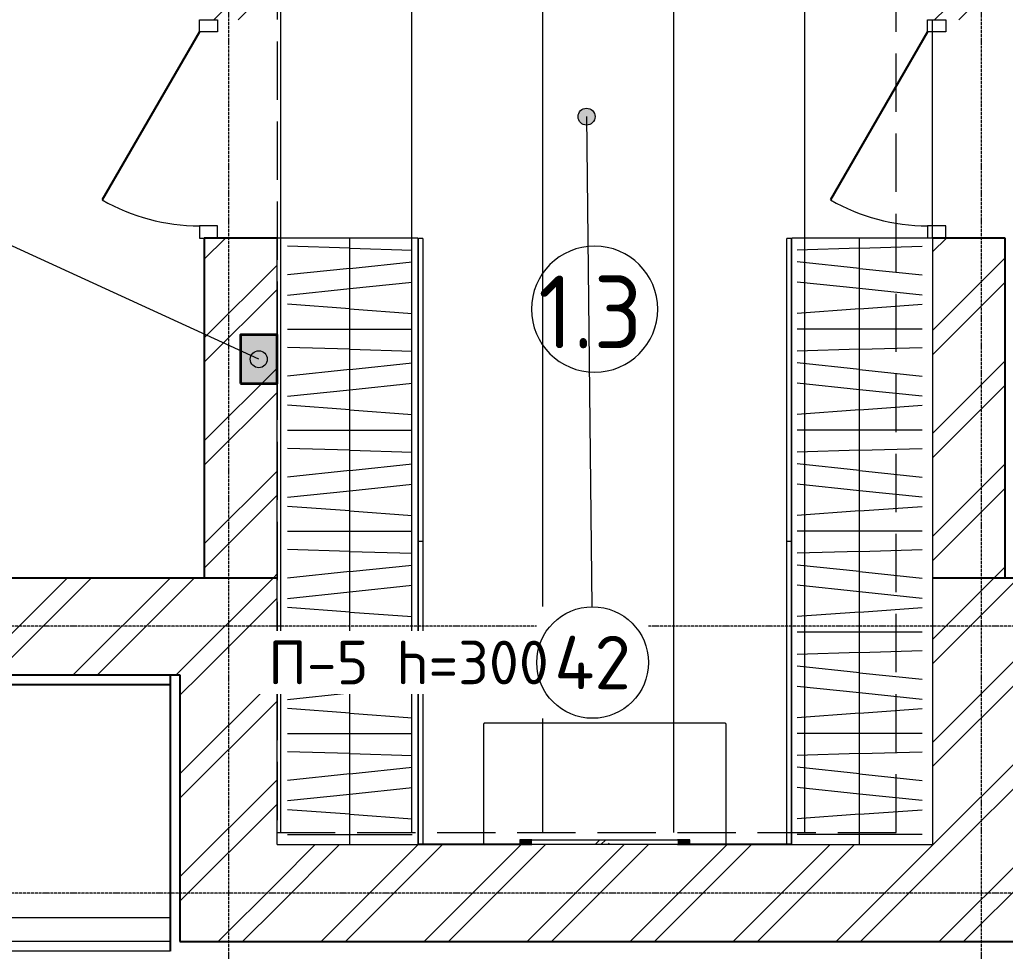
# Model space of a CAD drawing. Header units: millimetres. Extents: x -5016 to 63303, y -6019 to 98943.
# Drawn here: x 8640 to 12700, y -240 to 3600 of the extents above; entities that cross this region are included whole.
import ezdxf
from ezdxf.enums import TextEntityAlignment as Align

# ---------------------------------------------------------------- set-up
doc = ezdxf.new("R2010")
doc.units = ezdxf.units.MM
doc.linetypes.add('ОВ_ШТРИХ', pattern=[330, 240, -90])
doc.linetypes.add('Осевая 12-2-2', pattern=[16, 12, -2, 0, -2])
for name, color, linetype, lineweight in [('A-AREA-IDEN', 8, 'Continuous', 13), ('A-DETL-GENF', 9, 'Continuous', 13), ('A-DOOR', 8, 'Continuous', 13), ('A-FLOR', 9, 'Continuous', 13), ('A-WALL', 8, 'Continuous', 13), ('A-WALL-PATT', 8, 'Continuous', 13), ('I-FURN', 9, 'Continuous', 13), ('S-GRID', 8, 'Continuous', 13), ('АР_подложка', 8, 'Continuous', 13), ('ТЗ_АР', 5, 'Continuous', 35), ('ТЗ_АР_зоны', 5, 'Continuous', 13), ('ТЗ_АР_марки', 7, 'Continuous', 18)]:
    doc.layers.add(name, color=color, linetype=linetype, lineweight=lineweight)
doc.styles.add('GOST', font='isocpeur.ttf', dxfattribs={"width": 0.9})
doc.styles.add('GOST Common', font='GOST_Common.ttf', dxfattribs={"height": 300})
pattern_1 = [(45, (0, 0), (-212.132, 212.132), []), (45, (0, 100), (-212.132, 212.132), [])]

# ---------------------------------------------------------------- blocks, each defined once
blk = doc.blocks.new('INT 18 Шкаф - INT 18 Шкаф-1563600-Этаж 1 - Планировка')
at = {"layer": 'A-DETL-GENF'}
for p, q in [((-1208.3, 307), (-1208.3, -207)), ((-1125, 50), (-1106.2, 307)), ((-1068.7, 307), (-1041.7, 50)), ((-958.3, 50), (-985.3, 307)), ((-875, 50), (-867.1, 307)), ((-791.7, 307), (-791.7, -207)), ((-708.3, 50), (-689.5, 307)), ((-652, 307), (-625, 50)), ((-541.7, 50), (-568.7, 307)), ((-458.3, 50), (-450.5, 307)), ((-375, 307), (-375, -207)), ((-291.7, 50), (-272.8, 307)), ((-235.3, 307), (-208.3, 50)), ((-125, 50), (-152, 307)), ((-41.7, 50), (-33.8, 307)), ((41.7, 307), (41.7, -207)), ((125, 50), (143.8, 307)), ((181.3, 307), (208.3, 50)), ((291.7, 50), (264.7, 307)), ((375, 50), (382.9, 307)), ((458.3, 307), (458.3, -207)), ((541.7, 50), (560.5, 307)), ((598, 307), (625, 50)), ((708.3, 50), (681.3, 307)), ((791.7, 50), (799.5, 307)), ((875, 307), (875, -207)), ((958.3, 50), (977.2, 307)), ((1014.7, 307), (1041.7, 50)), ((1125, 50), (1098, 307)), ((1208.3, 50), (1216.2, 307)), ((-1250, 50), (-833.3, 50)), ((-1125, 50), (-1143.8, -207)), ((-1041.7, 50), (-1014.7, -207)), ((-958.3, 50), (-931.3, -207)), ((-875, 50), (-882.9, -207)), ((-833.3, 50), (-416.7, 50)), ((-708.3, 50), (-727.2, -207)), ((-625, 50), (-598, -207)), ((-541.7, 50), (-514.7, -207)), ((-458.3, 50), (-466.2, -207)), ((-416.7, 50), (0, 50)), ((-291.7, 50), (-310.5, -207)), ((-208.3, 50), (-181.3, -207)), ((-125, 50), (-98, -207)), ((-41.7, 50), (-49.5, -207)), ((0, 50), (416.7, 50)), ((125, 50), (106.2, -207)), ((208.3, 50), (235.3, -207)), ((291.7, 50), (318.7, -207)), ((375, 50), (367.1, -207)), ((416.7, 50), (833.3, 50)), ((541.7, 50), (522.8, -207)), ((625, 50), (652, -207)), ((708.3, 50), (735.3, -207)), ((791.7, 50), (783.8, -207)), ((833.3, 50), (1250, 50)), ((958.3, 50), (939.5, -207)), ((1041.7, 50), (1068.7, -207)), ((1125, 50), (1152, -207)), ((1208.3, 50), (1200.5, -207))]:
    blk.add_line(p, q, dxfattribs=at)
at = {"layer": 'I-FURN'}
for p, q in [((-1250, 350), (1250, 350)), ((-1250, 350), (-1250, -230)), ((1250, -230), (1250, 350)), ((1250, -230), (-1250, -230)), ((-1248.5, -232), (-0.8, -232)), ((-1248.5, -232), (-1248.5, -250)), ((-0.8, -250), (-0.8, -232)), ((0.8, -232), (1248.5, -232)), ((0.8, -232), (0.8, -250)), ((1248.5, -250), (1248.5, -232)), ((-0.8, -250), (-1248.5, -250)), ((1248.5, -250), (0.8, -250))]:
    blk.add_line(p, q, dxfattribs=at)
blk = doc.blocks.new('INT 18 Шкаф - INT 18 Шкаф-1563638-Этаж 1 - Планировка')
at = {"layer": 'A-DETL-GENF'}
for p, q in [((-1208.3, -307), (-1208.3, 207)), ((-1125, -50), (-1143.8, 207)), ((-1041.7, -50), (-1014.7, 207)), ((-958.3, -50), (-931.3, 207)), ((-875, -50), (-882.9, 207)), ((-791.7, -307), (-791.7, 207)), ((-708.3, -50), (-727.2, 207)), ((-625, -50), (-598, 207)), ((-541.7, -50), (-514.7, 207)), ((-458.3, -50), (-466.2, 207)), ((-375, -307), (-375, 207)), ((-291.7, -50), (-310.5, 207)), ((-208.3, -50), (-181.3, 207)), ((-125, -50), (-98, 207)), ((-41.7, -50), (-49.5, 207)), ((41.7, -307), (41.7, 207)), ((125, -50), (106.2, 207)), ((208.3, -50), (235.3, 207)), ((291.7, -50), (318.7, 207)), ((375, -50), (367.1, 207)), ((458.3, -307), (458.3, 207)), ((541.7, -50), (522.8, 207)), ((625, -50), (652, 207)), ((708.3, -50), (735.3, 207)), ((791.7, -50), (783.8, 207)), ((875, -307), (875, 207)), ((958.3, -50), (939.5, 207)), ((1041.7, -50), (1068.7, 207)), ((1125, -50), (1152, 207)), ((1208.3, -50), (1200.5, 207)), ((-1250, -50), (-833.3, -50)), ((-1125, -50), (-1106.2, -307)), ((-1068.7, -307), (-1041.7, -50)), ((-958.3, -50), (-985.3, -307)), ((-875, -50), (-867.1, -307)), ((-833.3, -50), (-416.7, -50)), ((-708.3, -50), (-689.5, -307)), ((-652, -307), (-625, -50)), ((-541.7, -50), (-568.7, -307)), ((-458.3, -50), (-450.5, -307)), ((-416.7, -50), (0, -50)), ((-291.7, -50), (-272.8, -307)), ((-235.3, -307), (-208.3, -50)), ((-125, -50), (-152, -307)), ((-41.7, -50), (-33.8, -307)), ((0, -50), (416.7, -50)), ((125, -50), (143.8, -307)), ((181.3, -307), (208.3, -50)), ((291.7, -50), (264.7, -307)), ((375, -50), (382.9, -307)), ((416.7, -50), (833.3, -50)), ((541.7, -50), (560.5, -307)), ((598, -307), (625, -50)), ((708.3, -50), (681.3, -307)), ((791.7, -50), (799.5, -307)), ((833.3, -50), (1250, -50)), ((958.3, -50), (977.2, -307)), ((1014.7, -307), (1041.7, -50)), ((1125, -50), (1098, -307)), ((1208.3, -50), (1216.2, -307))]:
    blk.add_line(p, q, dxfattribs=at)
at = {"layer": 'I-FURN'}
for p, q in [((-1248.5, 250), (-0.8, 250)), ((-1248.5, 250), (-1248.5, 232)), ((-0.8, 232), (-0.8, 250)), ((0.8, 250), (1248.5, 250)), ((0.8, 250), (0.8, 232)), ((1248.5, 232), (1248.5, 250)), ((-1250, 230), (-1250, -350)), ((-1250, 230), (1250, 230)), ((-0.8, 232), (-1248.5, 232)), ((1248.5, 232), (0.8, 232)), ((1250, -350), (1250, 230)), ((1250, -350), (-1250, -350))]:
    blk.add_line(p, q, dxfattribs=at)
blk = doc.blocks.new('INT 19 Дверь межкомнатная одностворчатая - 900 х 2370 _800_ Глухое Л-НАР-1569038-Этаж 1 - Планировка')
at = {"layer": 'A-DOOR', "lineweight": 25}
blk.add_line((400, 170), (-292.8, 570), dxfattribs=at)
at = {"layer": 'A-DOOR'}
for p, q in [((-400, 170), (-450, 170)), ((-450, 170), (-450, 95)), ((-400, 95), (-400, 170)), ((400, 95), (400, 170)), ((400, 170), (450, 170)), ((450, 170), (450, 95)), ((-450, 95), (-400, 95)), ((450, 95), (400, 95))]:
    blk.add_line(p, q, dxfattribs=at)
blk.add_arc((400, 170), 800, 150, 180, dxfattribs=at)
blk = doc.blocks.new('INT 19 Дверь межкомнатная одностворчатая - 900 х 2370 _800_ Глухое Л-НАР-V1-Этаж 1 - Планировка')
at = {"layer": 'A-DOOR', "lineweight": 25}
blk.add_line((400, 170), (-292.8, 570), dxfattribs=at)
at = {"layer": 'A-DOOR'}
for p, q in [((-400, 170), (-450, 170)), ((-400, 95), (-400, 170)), ((400, 95), (400, 170)), ((400, 170), (450, 170)), ((450, 170), (450, 95)), ((-450, 150), (-450, 95)), ((-450, 95), (-400, 95)), ((450, 95), (400, 95))]:
    blk.add_line(p, q, dxfattribs=at)
blk.add_arc((400, 170), 800, 150, 180, dxfattribs=at)
blk = doc.blocks.new('INT Банкетка - INT Банкетка-1566449-Этаж 1 - Планировка')
at = {"layer": 'I-FURN'}
for p, q in [((-500, 245), (-500, -245)), ((500, -245), (500, 245)), ((-495, -250), (495, -250))]:
    blk.add_line(p, q, dxfattribs=at)
at = {"layer": 'I-FURN', "flags": 128}
for points in [[(-495, 250), (-495.2, 250), (-495.4, 250), (-495.6, 250), (-495.8, 249.9), (-496, 249.9), (-496.2, 249.9), (-496.4, 249.8), (-496.6, 249.7), (-496.8, 249.7), (-496.9, 249.6), (-497.1, 249.5), (-497.3, 249.4), (-497.5, 249.3), (-497.7, 249.2), (-497.8, 249.1), (-498, 249), (-498.1, 248.9), (-498.3, 248.8), (-498.4, 248.6), (-498.6, 248.5), (-498.7, 248.3), (-498.9, 248.2), (-499, 248), (-499.1, 247.9), (-499.2, 247.7), (-499.3, 247.5), (-499.4, 247.4), (-499.5, 247.2), (-499.6, 247), (-499.7, 246.8), (-499.7, 246.6), (-499.8, 246.4), (-499.8, 246.2), (-499.9, 246), (-499.9, 245.8), (-500, 245.7), (-500, 245.5), (-500, 245.3), (-500, 245.1), (-500, 245)], [(-499.1, 247.9), (-499.2, 247.7), (-499.3, 247.5), (-499.4, 247.4), (-499.5, 247.2), (-499.6, 247), (-499.7, 246.8), (-499.7, 246.6), (-499.8, 246.4), (-499.8, 246.2), (-499.9, 246), (-499.9, 245.8), (-500, 245.7), (-500, 245.5), (-500, 245.3), (-500, 245.1)], [(-495, 250), (-495.2, 250), (-495.4, 250), (-495.6, 250), (-495.8, 249.9), (-496, 249.9), (-496.2, 249.9), (-496.4, 249.8), (-496.6, 249.7), (-496.8, 249.7), (-496.9, 249.6), (-497.1, 249.5), (-497.3, 249.4), (-497.5, 249.3), (-497.7, 249.2), (-497.8, 249.1)], [(497.9, 249.1), (497.7, 249.2), (497.5, 249.3), (497.4, 249.4), (497.2, 249.5), (497, 249.6), (496.8, 249.7), (496.6, 249.7), (496.4, 249.8), (496.2, 249.8), (496, 249.9), (495.8, 249.9), (495.7, 250), (495.5, 250), (495.3, 250), (495.1, 250)], [(500, 245), (500, 245.2), (500, 245.4), (500, 245.6), (499.9, 245.8), (499.9, 246), (499.9, 246.2), (499.8, 246.4), (499.7, 246.6), (499.7, 246.8), (499.6, 246.9), (499.5, 247.1), (499.4, 247.3), (499.3, 247.5), (499.2, 247.7), (499.1, 247.8), (499, 248), (498.9, 248.1), (498.8, 248.3), (498.6, 248.4), (498.5, 248.6), (498.3, 248.7), (498.2, 248.9), (498, 249), (497.9, 249.1), (497.7, 249.2), (497.5, 249.3), (497.4, 249.4), (497.2, 249.5), (497, 249.6), (496.8, 249.7), (496.6, 249.7), (496.4, 249.8), (496.2, 249.8), (496, 249.9), (495.8, 249.9), (495.7, 250), (495.5, 250), (495.3, 250), (495.1, 250)], [(500, 245), (500, 245.2), (500, 245.4), (500, 245.6), (499.9, 245.8), (499.9, 246), (499.9, 246.2), (499.8, 246.4), (499.7, 246.6), (499.7, 246.8), (499.6, 246.9), (499.5, 247.1), (499.4, 247.3), (499.3, 247.5), (499.2, 247.7), (499.1, 247.8)], [(-500, -245), (-500, -245.2), (-500, -245.4), (-500, -245.6), (-499.9, -245.8), (-499.9, -246), (-499.9, -246.2), (-499.8, -246.4), (-499.7, -246.6), (-499.7, -246.8), (-499.6, -246.9), (-499.5, -247.1), (-499.4, -247.3), (-499.3, -247.5), (-499.2, -247.7), (-499.1, -247.8)], [(-500, -245), (-500, -245.2), (-500, -245.4), (-500, -245.6), (-499.9, -245.8), (-499.9, -246), (-499.9, -246.2), (-499.8, -246.4), (-499.7, -246.6), (-499.7, -246.8), (-499.6, -246.9), (-499.5, -247.1), (-499.4, -247.3), (-499.3, -247.5), (-499.2, -247.7), (-499.1, -247.8), (-499, -248), (-498.9, -248.1), (-498.8, -248.3), (-498.6, -248.4), (-498.5, -248.6), (-498.3, -248.7), (-498.2, -248.9), (-498, -249), (-497.9, -249.1), (-497.7, -249.2), (-497.5, -249.3), (-497.4, -249.4), (-497.2, -249.5), (-497, -249.6), (-496.8, -249.7), (-496.6, -249.7), (-496.4, -249.8), (-496.2, -249.8), (-496, -249.9), (-495.8, -249.9), (-495.7, -250), (-495.5, -250), (-495.3, -250), (-495.1, -250), (-495, -250)], [(-497.9, -249.1), (-497.7, -249.2), (-497.5, -249.3), (-497.4, -249.4), (-497.2, -249.5), (-497, -249.6), (-496.8, -249.7), (-496.6, -249.7), (-496.4, -249.8), (-496.2, -249.8), (-496, -249.9), (-495.8, -249.9), (-495.7, -250), (-495.5, -250), (-495.3, -250), (-495.1, -250)], [(495, -250), (495.2, -250), (495.4, -250), (495.6, -250), (495.8, -249.9), (496, -249.9), (496.2, -249.9), (496.4, -249.8), (496.6, -249.7), (496.8, -249.7), (496.9, -249.6), (497.1, -249.5), (497.3, -249.4), (497.5, -249.3), (497.7, -249.2), (497.8, -249.1), (498, -249), (498.1, -248.9), (498.3, -248.8), (498.4, -248.6), (498.6, -248.5), (498.7, -248.3), (498.9, -248.2), (499, -248), (499.1, -247.9), (499.2, -247.7), (499.3, -247.5), (499.4, -247.4), (499.5, -247.2), (499.6, -247), (499.7, -246.8), (499.7, -246.6), (499.8, -246.4), (499.8, -246.2), (499.9, -246), (499.9, -245.8), (500, -245.7), (500, -245.5), (500, -245.3), (500, -245.1), (500, -245)], [(495, -250), (495.2, -250), (495.4, -250), (495.6, -250), (495.8, -249.9), (496, -249.9), (496.2, -249.9), (496.4, -249.8), (496.6, -249.7), (496.8, -249.7), (496.9, -249.6), (497.1, -249.5), (497.3, -249.4), (497.5, -249.3), (497.7, -249.2), (497.8, -249.1)], [(499.1, -247.9), (499.2, -247.7), (499.3, -247.5), (499.4, -247.4), (499.5, -247.2), (499.6, -247), (499.7, -246.8), (499.7, -246.6), (499.8, -246.4), (499.8, -246.2), (499.9, -246), (499.9, -245.8), (500, -245.7), (500, -245.5), (500, -245.3), (500, -245.1)]]:
    blk.add_lwpolyline(points, dxfattribs=at)
blk = doc.blocks.new('FP_14-Этаж 1 - Планировка')
at = {"layer": 'I-FURN', "true_color": 0xf4f4f4}
blk.add_hatch(color=7, dxfattribs=at).paths.add_polyline_path([(-335.4, 0), (-350, 0), (-350, -20), (-300, -20), (-300, 0), (-325, 0)])
blk = doc.blocks.new('FP_15-Этаж 1 - Планировка')
at = {"layer": 'I-FURN', "true_color": 0xf4f4f4}
blk.add_hatch(color=7, dxfattribs=at).paths.add_polyline_path([(350, 0), (300, 0), (300, -20), (350, -20)])
blk = doc.blocks.new('FP_16-Этаж 1 - Планировка')
at = {"layer": 'I-FURN'}
blk.add_line((-350, 0), (-350, -20), dxfattribs=at)
blk = doc.blocks.new('FP_17-Этаж 1 - Планировка')
at = {"layer": 'I-FURN'}
blk.add_line((350, -20), (350, 0), dxfattribs=at)
blk = doc.blocks.new('INT 03 Зеркало - Зеркало-1566473-Этаж 1 - Планировка')
at = {"layer": 'I-FURN', "true_color": 0x808080}
h = blk.add_hatch(dxfattribs=at)
h.set_pattern_fill('FP_2', color=8, style=0, pattern_type=2)
h.set_pattern_definition([(225, (551.7, -90), (-630, -6e-14), [61.16, -829.8]), (225, (567.4, -49.8), (-630, -6e-14), [180, -710.96]), (225, (525.2, -63.5), (-630, -6e-14), [61.16, -829.8]), (225, (341.7, -187.8), (-630, -6e-14), [61.16, -829.8]), (225, (378.6, -126.4), (-630, -6e-14), [210, -680.96]), (225, (351.5, -125), (-630, -6e-14), [112.5, -778.46]), (225, (176.7, -45), (-630, -6e-14), [124.8, -766.16]), (225, (164.44, -32.75), (-630, -6e-14), [204.13, -686.82]), (225, (118.04, -50.63), (-630, -6e-14), [79.34, -811.62]), (225, (551.7, -420), (-630, -6e-14), [61.16, -829.8]), (225, (550.54, -396.65), (-630, -6e-14), [156.2, -734.76]), (225, (561.5, -357.2), (-630, -6e-14), [112.5, -778.46]), (225, (316.9, -493), (-630, -6e-14), [61.16, -829.8]), (225, (359.2, -426.2), (-630, -6e-14), [217.65, -673.3]), (225, (299.95, -456.94), (-630, -6e-14), [74.67, -816.28]), (225, (131.7, -420), (-630, -6e-14), [112.5, -778.46]), (225, (168.6, -358.6), (-630, -6e-14), [210, -680.96]), (225, (118.04, -380.63), (-630, -6e-14), [79.34, -811.62])])
h.paths.add_polyline_path([(274.1, 0), (-300, 0), (-300, -20), (300, -20), (300, 0)])
at = {"layer": 'I-FURN'}
for p, q in [((-300, 0), (-350, 0)), ((-300, 0), (300, 0)), ((350, 0), (300, 0)), ((-350, -20), (-300, -20)), ((300, -20), (-300, -20)), ((300, -20), (350, -20))]:
    blk.add_line(p, q, dxfattribs=at)
for name in ['FP_14-Этаж 1 - Планировка', 'FP_16-Этаж 1 - Планировка', 'FP_15-Этаж 1 - Планировка', 'FP_17-Этаж 1 - Планировка']:
    blk.add_blockref(name, (0, 0), dxfattribs=at)
blk = doc.blocks.new('INT Марка помещения - Номер помещения _ Площадь _ Имя-1615504-Этаж 1 - Планировка')
at = {"layer": 'A-AREA-IDEN'}
for start, end in [(360, 180), (180, 360)]:
    blk.add_arc((0, 0), 2.6, start, end, dxfattribs=at)
blk = doc.blocks.new('АР_plan1')
at = {"layer": 'A-WALL-PATT', "lineweight": 9}
h = blk.add_hatch(dxfattribs=at)
h.set_pattern_fill('FP_1', color=256, style=0, pattern_type=2)
h.set_pattern_definition(pattern_1)
h.paths.add_polyline_path([(11568.2, 5972.6), (11868.2, 5972.6), (11868.2, 7372.6), (11568.2, 7372.6)])
h.paths.add_polyline_path([(11680.5, 8272.6), (11868.2, 8272.6), (11868.2, 9572.6), (11568.2, 9572.6), (11568.2, 8272.6)])
h.paths.add_polyline_path([(11568.2, 10272.6), (11868.2, 10272.6), (11868.2, 10822.6), (11568.2, 10822.6)])
h.paths.add_polyline_path([(11868.2, 11122.6), (11868.2, 11322.6), (11568.2, 11322.6), (11568.2, 11122.6)])
h.paths.add_polyline_path([(11568.2, 12822.6), (11868.2, 12822.6), (11868.2, 18272.6), (11568.2, 18272.6), (11568.2, 12924.3)])
h = blk.add_hatch(dxfattribs=at)
h.set_pattern_fill('FP_1', color=256, style=0, pattern_type=2)
h.set_pattern_definition(pattern_1)
h.paths.add_polyline_path([(14868.2, 5972.6), (14868.2, 7372.6), (14568.2, 7372.6), (14568.2, 5972.6)])
h.paths.add_polyline_path([(14868.2, 8272.6), (14868.2, 13947.6), (14568.2, 13947.6), (14568.2, 8272.6)])
h.paths.add_polyline_path([(14568.2, 15447.6), (14868.2, 15447.6), (14868.2, 18272.6), (14568.2, 18272.6), (14568.2, 15872.6)])
h = blk.add_hatch(dxfattribs=at)
h.set_pattern_fill('FP_1', color=256, style=0, pattern_type=2)
h.set_pattern_definition(pattern_1)
h.paths.add_polyline_path([(11428.2, 5572.6), (11868.2, 5572.6), (11868.2, 5972.6), (10518.2, 5972.6), (10518.2, 5572.6)])
h.paths.add_polyline_path([(9418.2, 5572.6), (9418.2, 5972.6), (8468.2, 5972.6), (8468.2, 5572.6), (9153.3, 5572.6)])
h = blk.add_hatch(dxfattribs=at)
h.set_pattern_fill('FP_1', color=256, style=0, pattern_type=2)
h.set_pattern_definition(pattern_1)
h.paths.add_polyline_path([(14568.2, 4872.6), (14968.2, 4872.6), (14968.2, 5972.6), (14568.2, 5972.6), (14568.2, 5575.6)])
h = blk.add_hatch(dxfattribs=at)
h.set_pattern_fill('FP_1', color=256, style=0, pattern_type=2)
h.set_pattern_definition(pattern_1)
h.paths.add_polyline_path([(11868.2, 4472.6), (11868.2, 5572.6), (11468.2, 5572.6), (11468.2, 4472.6)])
h = blk.add_hatch(dxfattribs=at)
h.set_pattern_fill('FP_1', color=256, style=0, pattern_type=2)
h.set_pattern_definition(pattern_1)
h.paths.add_polyline_path([(14968.2, 4472.6), (14968.2, 4872.6), (11868.2, 4872.6), (11868.2, 4472.6), (14929.8, 4472.6)])
at = {"layer": 'A-FLOR'}
blk.add_line((14568.2, 7372.6), (14568.2, 8272.6), dxfattribs=at)
at = {"layer": 'A-WALL', "lineweight": 25}
for p, q in [((11568.2, 7372.6), (11568.2, 5972.6)), ((11868.2, 7372.6), (11568.2, 7372.6)), ((14868.2, 7372.6), (14568.2, 7372.6)), ((14868.2, 5972.6), (14868.2, 7372.6)), ((10518.2, 5972.6), (11868.2, 5972.6)), ((14568.2, 5972.6), (15468.2, 5972.6)), ((10518.2, 5572.6), (11468.2, 5572.6)), ((11428.2, 5572.6), (11428.2, 4432.6)), ((11468.2, 5572.6), (11468.2, 4472.6)), ((10518.2, 5532.6), (11428.2, 5532.6)), ((12868.2, 4872.6), (12448.2, 4872.6)), ((13988.2, 4872.6), (13568.2, 4872.6)), ((11468.2, 4472.6), (14968.2, 4472.6))]:
    blk.add_line(p, q, dxfattribs=at)
at = {"layer": 'A-WALL'}
for p, q in [((8508.2, 4572.6), (11428.2, 4572.6)), ((11428.2, 4472.6), (8508.2, 4472.6)), ((11428.2, 4432.6), (8508.2, 4432.6))]:
    blk.add_line(p, q, dxfattribs=at)
at = {"layer": 'S-GRID', "color": 251, "linetype": 'Осевая 12-2-2', "true_color": 0x646464}
for p, q in [((11668.2, 22574.8), (11668.2, -1346.2)), ((14768.2, 22574.8), (14768.2, -1346.2)), ((23375.6, 5772.6), (-1176.1, 5772.6)), ((23375.6, 4672.6), (-1176.1, 4672.6))]:
    blk.add_line(p, q, dxfattribs=at)
at = {"layer": 'A-AREA-IDEN', "xscale": 99.99999999999993, "yscale": 99.99999999999993, "zscale": 99.99999999999993}
blk.add_blockref('INT Марка помещения - Номер помещения _ Площадь _ Имя-1615504-Этаж 1 - Планировка', (13176.3, 7079.4), dxfattribs=at)
at = {"layer": 'A-DOOR', "lineweight": 25, "rotation": 89.99999999999993}
for name, p in [('INT 19 Дверь межкомнатная одностворчатая - 900 х 2370 _800_ Глухое Л-НАР-1569038-Этаж 1 - Планировка', (11718.2, 7822.6)), ('INT 19 Дверь межкомнатная одностворчатая - 900 х 2370 _800_ Глухое Л-НАР-V1-Этаж 1 - Планировка', (14718.2, 7822.6))]:
    blk.add_blockref(name, p, dxfattribs=at)
at = {"layer": 'I-FURN'}
for name, p, rotation in [('INT 18 Шкаф - INT 18 Шкаф-1563600-Этаж 1 - Планировка', (12218.2, 6122.6), 89.99999999999952), ('INT 18 Шкаф - INT 18 Шкаф-1563638-Этаж 1 - Планировка', (14218.2, 6122.6), 90.0000000000005), ('INT Банкетка - INT Банкетка-1566449-Этаж 1 - Планировка', (13218.2, 5122.6), 180), ('INT 03 Зеркало - Зеркало-1566473-Этаж 1 - Планировка', (13218.2, 4872.6), 180)]:
    blk.add_blockref(name, p, dxfattribs=dict(at, rotation=rotation))
at = {"layer": 'A-AREA-IDEN', "insert": (12944.4, 7218.1), "char_height": 300, "width": 569.198, "attachment_point": 1, "style": 'GOST Common'}
blk.add_mtext('1.3', dxfattribs=at)

msp = doc.modelspace()

# ---------------------------------------------------------------- block references
at = {"layer": 'АР_подложка'}
msp.add_blockref('АР_plan1', (-2168, -4673), dxfattribs=at)

# ---------------------------------------------------------------- next in the draw order: hatches: boundary and pattern name
at = {"layer": 'ТЗ_АР'}
msp.add_hatch(color=5, dxfattribs=at).paths.add_polyline_path([(9550, 2100), (9700, 2100), (9700, 2300), (9550, 2300)])
at = {"layer": 'ТЗ_АР_зоны'}
h = msp.add_hatch(dxfattribs=at)
h.set_pattern_fill('ANSI31', scale=170, angle=45)
h.paths.add_polyline_path([(9700, 250), (12250, 250), (12250, 6150), (9700, 6150)])
at = {"layer": 'ТЗ_АР_марки'}
h = msp.add_hatch(color=7, dxfattribs=at)
edge = h.paths.add_edge_path()
edge.add_arc((10975, 3200), 35, 0, 360)
h = msp.add_hatch(color=7, dxfattribs=at)
edge = h.paths.add_edge_path()
edge.add_arc((9625, 2200), 35, 0, 360)

# ---------------------------------------------------------------- next in the draw order: linework, layer by layer
at = {"layer": 'ТЗ_АР'}
msp.add_lwpolyline([(9550, 2100), (9700, 2100), (9700, 2300), (9550, 2300)], close=True, dxfattribs=at)
at = {"layer": 'ТЗ_АР_зоны', "linetype": 'ОВ_ШТРИХ'}
msp.add_lwpolyline([(9700, 250), (12250, 250), (12250, 6150), (9700, 6150)], close=True, dxfattribs=at)
at = {"layer": 'ТЗ_АР_марки', "lineweight": 13}
for points in [[(10975, 3200), (10997.4, 1180)], [(9625, 2200), (8309, 2804.1)]]:
    msp.add_lwpolyline(points, dxfattribs=at)
at = {"layer": 'ТЗ_АР_марки'}
for centre in [(10975, 3200), (9625, 2200)]:
    msp.add_circle(centre, 35, dxfattribs=at)

# ---------------------------------------------------------------- next in the draw order: wipeouts: each hides what was drawn before it
for points in [[(10770, 720), (11230, 720), (11230, 1180), (10770, 1180)], [(9615.6, 820), (10710, 820), (10710, 1080), (9615.6, 1080)]]:
    msp.add_wipeout(points)

# ---------------------------------------------------------------- next in the draw order: linework, layer by layer
at = {"layer": 'ТЗ_АР_марки', "lineweight": 18}
msp.add_circle((11000, 950), 230, dxfattribs=at)

# ---------------------------------------------------------------- next in the draw order: texts
at = {"layer": 'ТЗ_АР_марки', "style": 'GOST'}
msp.add_text('42', height=220, dxfattribs=at).set_placement((11000, 950), align=Align.MIDDLE_CENTER)
msp.add_text('П-5 h=300', height=180, dxfattribs=at).set_placement((9663.6, 950), align=Align.MIDDLE_LEFT)

doc.saveas('drawing.dxf')
